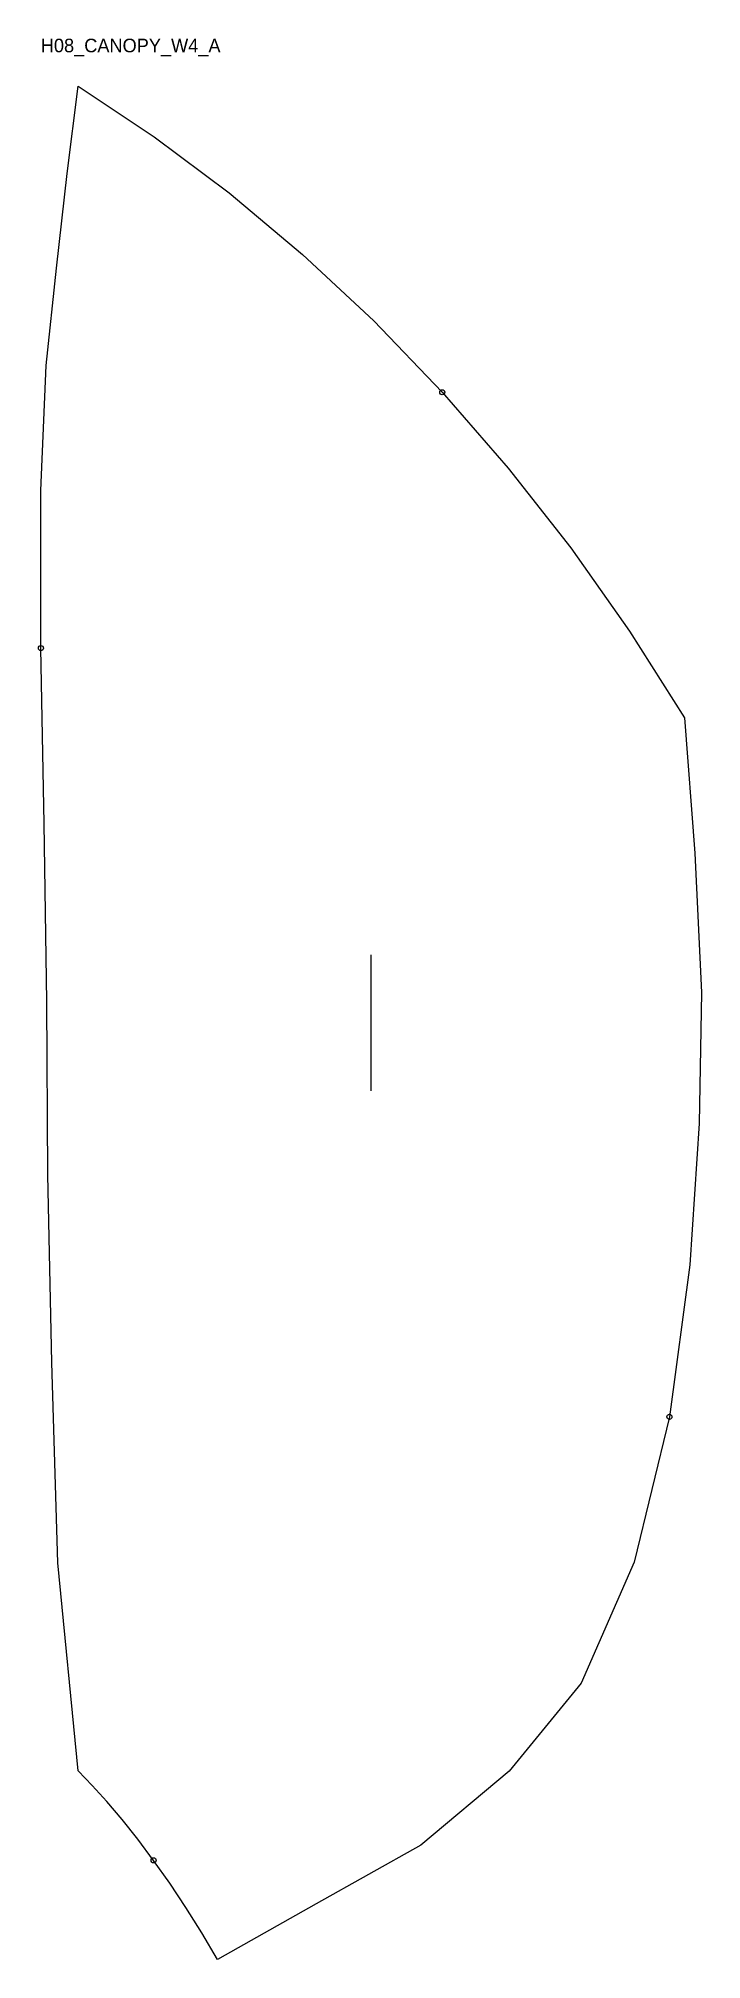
# Model space of a CAD drawing. Header units: millimetres. Extents: x -23 to 367, y -111 to 1020.
import ezdxf

# ---------------------------------------------------------------- set-up
doc = ezdxf.new("R2010")
doc.units = ezdxf.units.MM
for name, color, linetype in [('CUT', 1, 'Continuous'), ('GRAIN', 3, 'Continuous'), ('ID', 7, 'Continuous'), ('NOTCH', 2, 'Continuous'), ('SEAM', 5, 'Continuous')]:
    doc.layers.add(name, color=color, linetype=linetype)

msp = doc.modelspace()

# ---------------------------------------------------------------- linework, layer by layer
at = {"layer": 'CUT'}
msp.add_lwpolyline([(0, 0), (-12, 122.6), (-15.5, 240.4), (-17.9, 351.1), (-18.6, 453.1), (-20.2, 557.9), (-22, 661.2), (-22.1, 754.1), (-19, 827.7), (-12.8, 884.9), (-6.6, 940.7), (0, 992.1), (44.7, 962.3), (88.8, 929.3), (132, 893.1), (173.9, 853.9), (214.3, 811.9), (253, 767.2), (289.9, 720.2), (324.6, 671.2), (356.8, 620.2), (363, 540.4), (366.9, 458.3), (365.6, 381.2), (360, 298), (348, 208.5), (327.3, 122.9), (296, 51.7), (253.6, -0.2), (201.6, -43.7), (140, -78.4), (81.9, -111.1), (72.7, -95.4), (63.3, -80.4), (53.8, -66.1), (44.3, -52.7), (35, -40.2), (25.8, -28.7), (16.8, -18.1), (8.2, -8.6), (0, 0)], close=True, dxfattribs=at)
at = {"layer": 'GRAIN'}
msp.add_line((172.4, 400.5), (172.4, 480.5), dxfattribs=at)
at = {"layer": 'NOTCH'}
for centre in [(214.3, 811.9), (-22, 661.2), (348, 208.5), (44.3, -52.7)]:
    msp.add_circle(centre, 1.5, dxfattribs=at)
at = {"layer": 'SEAM'}
msp.add_lwpolyline([(0, 0), (-12, 122.6), (-15.5, 240.4), (-17.9, 351.1), (-18.6, 453.1), (-20.2, 557.9), (-22, 661.2), (-22.1, 754.1), (-19, 827.7), (-12.8, 884.9), (-6.6, 940.7), (0, 992.1), (44.7, 962.3), (88.8, 929.3), (132, 893.1), (173.9, 853.9), (214.3, 811.9), (253, 767.2), (289.9, 720.2), (324.6, 671.2), (356.8, 620.2), (363, 540.4), (366.9, 458.3), (365.6, 381.2), (360, 298), (348, 208.5), (327.3, 122.9), (296, 51.7), (253.6, -0.2), (201.6, -43.7), (140, -78.4), (81.9, -111.1), (72.7, -95.4), (63.3, -80.4), (53.8, -66.1), (44.3, -52.7), (35, -40.2), (25.8, -28.7), (16.8, -18.1), (8.2, -8.6)], close=True, dxfattribs=at)

# ---------------------------------------------------------------- texts
at = {"layer": 'ID'}
msp.add_text('H08_CANOPY_W4_A', height=8, dxfattribs=at).set_placement((-22.1, 1012.1))

doc.saveas('drawing.dxf')
